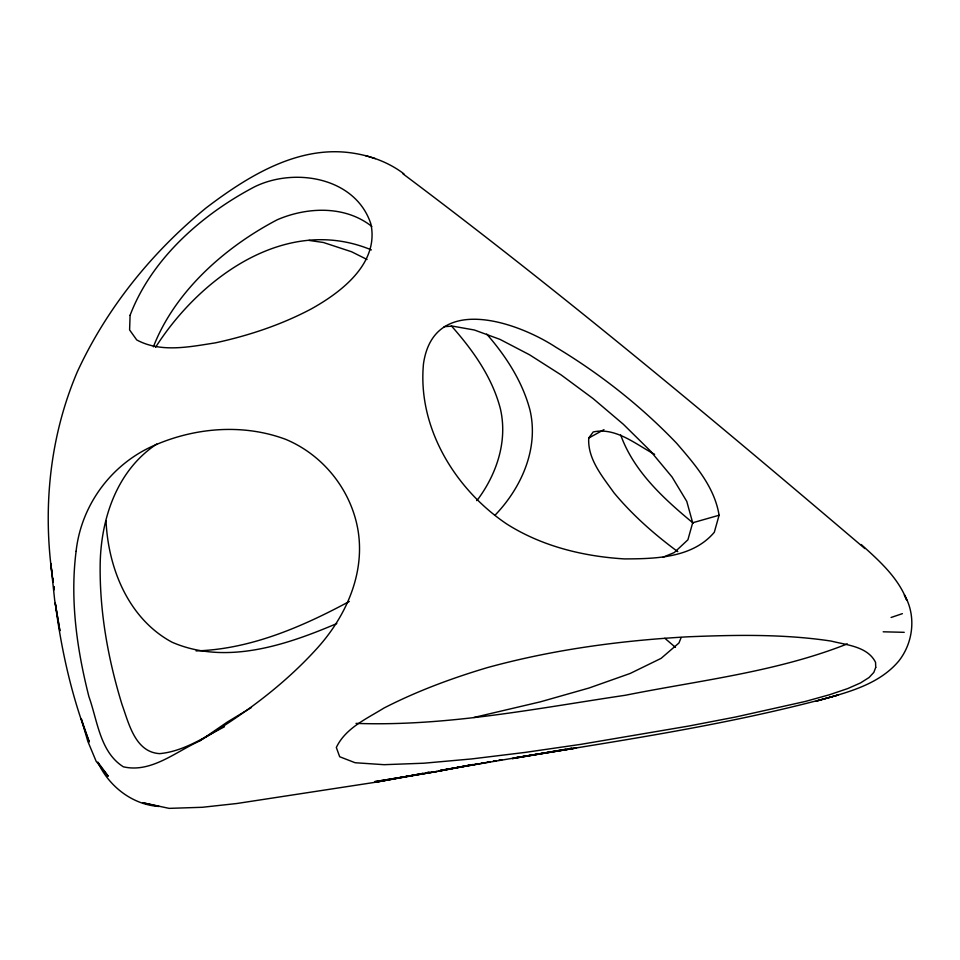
<?xml version="1.0" encoding="UTF-8"?>
<svg xmlns="http://www.w3.org/2000/svg" width="960" height="960" viewBox="0 0 960 960"><rect width="100%" height="100%" fill="white"/><g stroke="black" fill="none" stroke-linecap="round" stroke-linejoin="round"><path stroke-width="1.44" d="M444.156 326.652L452.52 326.136L474.36 330L500.004 339.384L529.548 354.792L561.168 374.952L593.04 398.544L623.364 424.284L650.316 450.876L672.06 477.012L686.784 501.408L692.676 522.768L687.912 539.784L674.268 552.552L663.216 557.16M719.088 515.244L714.312 532.26C692.532 558.072 655.536 558.804 624.372 558.912C583.164 556.392 541.788 546.264 506.664 523.944C455.016 489.12 417.336 427.344 423.492 363.72C433.752 293.16 516.72 321.528 555.948 347.28C600.168 373.884 641.028 406.056 676.716 443.352C694.884 464.496 714.528 486.768 719.088 515.244L692.676 522.768M153.396 346.812C174.996 291.132 225.276 246.948 277.26 219.756C307.248 206.844 345.204 205.32 371.844 226.476M681.144 637.56L678.948 642.996L661.092 658.368L630.216 673.44L589.056 688.008L540.384 701.832L473.832 717.492M155.532 347.364C199.824 277.752 286.128 214.344 371.364 249.912M677.82 551.688C654.48 534.444 632.508 515.112 613.932 492.732C602.472 476.556 587.508 459.108 588.732 438.036L593.184 431.964C615.768 426.996 635.784 444.348 654.624 454.32M476.688 500.604L478.548 498.42C497.22 472.74 507.732 440.196 500.34 408.6C492.12 377.004 472.704 349.968 451.356 325.86M495.132 515.1C521.556 487.584 538.992 448.416 529.956 409.98C522.396 381.42 505.968 356.172 486.72 334.08M156.732 444.048C116.472 470.676 100.488 519.756 100.152 566.1C99.744 613.032 108.252 659.652 121.98 704.412C128.808 723.264 135.084 752.16 159.636 753.636C183.408 751.452 203.796 737.448 224.472 726.756M199.836 740.868L227.352 722.028L251.472 707.472M588.732 438.036L603.984 429.648M349.308 601.464C302.028 626.904 250.404 649.248 196.08 650.916M847.332 643.896C776.52 671.952 699.696 680.376 625.44 695.244C536.28 708.48 446.508 726.588 356.028 723.384M336.792 623.556C285.972 645.168 225.768 665.508 172.068 642.228C128.46 618.744 108.156 568.296 106.032 520.836M891.084 617.484L902.388 613.656M473.028 764.508L437.04 771.54L374.616 781.68L436.812 771.444L376.656 781.944L423.288 773.34L378.348 781.812L236.748 803.52L202.296 807.288L169.128 808.368L142.824 802.776L159.072 806.448C132.312 804.78 108.66 786.156 97.824 762.132L108.24 776.232L96.156 761.316L87.876 741.48L81.348 719.124L89.292 741.972C71.868 697.404 61.38 650.304 55.224 602.916L59.88 630.744L54.708 600.42L50.76 563.4L52.332 575.076M471.336 764.772L437.916 771.24L490.2 761.808M426.24 772.824L429.144 772.284M426.204 772.8L429.12 772.26M496.02 760.764L493.104 761.292L495.936 760.74M560.172 750.288L440.136 770.448L478.32 763.8M563.076 749.772L565.98 749.268L563.076 749.772M481.248 763.296L484.188 762.78M487.128 762.276L490.056 761.76M560.172 750.276L512.232 758.604L576.552 747.972L514.92 757.86C623.268 740.136 732.432 724.296 838.392 694.932L816.192 701.172C845.364 692.916 878.076 685.488 898.584 661.26C913.392 642.768 916.428 615.6 904.392 594.936L906.636 599.856C897.78 577.2 878.928 560.448 861.228 544.524M883.176 631.8L904.236 632.328M308.964 240.408L323.436 242.496L351.612 251.772L367.032 259.488M403.968 173.892C389.124 162.528 371.22 155.892 352.836 153.108C298.308 144.672 247.584 176.364 206.1 207.924C151.932 252.192 106.872 307.932 77.436 371.556C49.164 437.58 42.18 511.404 53.208 582.108M365.472 155.592L375.372 158.64M402.9 173.772C561.54 292.692 713.916 420.156 864.876 548.568M693.276 523.2C664.068 498.96 633.816 471.6 620.7 434.976M664.836 638.268L675.468 647.376M53.832 586.548L54.24 589.512M52.728 577.992L53.316 582.372M53.904 586.74L54.3 589.656M130.092 315.288L129.6 329.928L136.716 339.924C160.86 353.004 189.54 346.836 215.268 342.876C248.496 335.688 281.064 324.9 311.172 308.976C341.4 292.164 379.104 263.448 370.932 224.112C355.692 177.252 294.624 167.052 254.496 186.852C201.912 214.464 151.572 258.72 130.092 315.288M76.092 551.34C69.912 600.06 76.92 649.38 88.92 696.684C97.536 720.612 99.924 752.028 123.348 766.8C150.516 773.16 174.744 752.568 197.976 741.78C241.236 716.4 282.288 686.508 316.2 649.32C345.924 616.932 365.88 572.844 357.66 528.276C350.28 488.928 322.656 454.752 285.684 439.344C243.192 423.48 195.204 427.464 154.044 445.5C111.372 464.136 81.168 505.02 76.092 551.34M875.736 667.38L873.828 672.396L869.052 677.532L860.592 682.896L847.692 688.584L829.548 694.728L805.368 701.436L735.768 716.976L688.776 726.036L580.572 744.396L524.844 752.448L471.696 758.928L423.864 763.212L384.096 764.688L355.116 762.732L339.684 756.744L336.324 747.48C345.576 727.992 366.576 718.848 383.964 708.048C416.94 691.116 451.764 678.228 487.248 667.644C552.744 649.632 620.376 640.56 688.104 636.792C735.816 634.872 783.936 633.924 831.288 641.1C846.6 645.036 867.624 646.392 875.556 662.352L875.736 667.38M501.828 759.72L498.924 760.248L501.804 759.708M571.788 748.26L568.884 748.764L571.788 748.248"/></g></svg>
